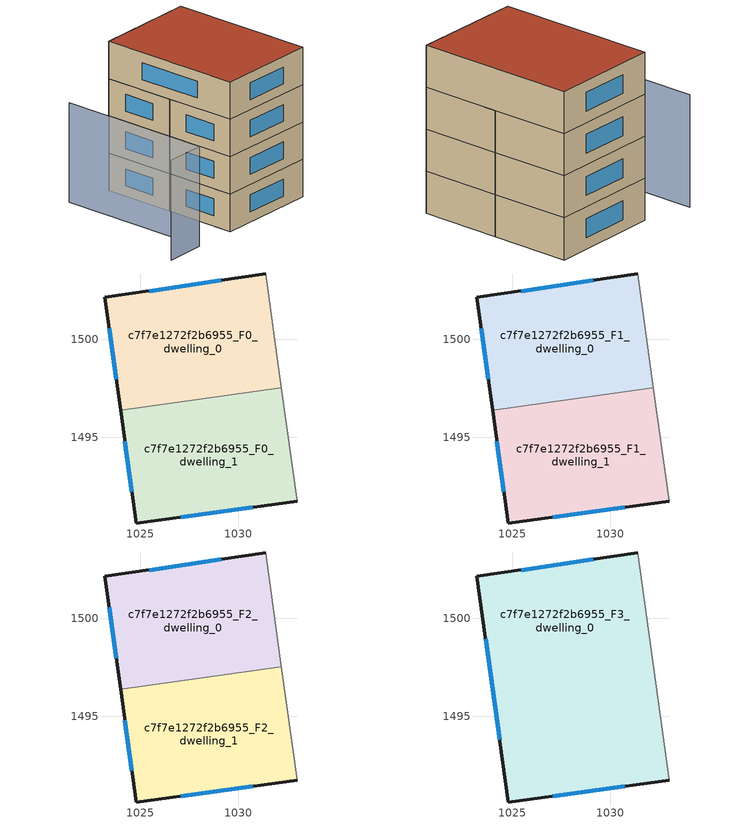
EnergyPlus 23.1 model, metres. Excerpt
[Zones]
c7f7e1272f2b6955_F0_dwelling_0
 floor ground (EU_floor_Construction): 1031.41,1503.33 1032.21,1497.52 1024.01,1496.39 1023.21,1502.13 z0
 wall outside (EU_wall_Construction): 1031.41,1503.33 1023.21,1502.13 1024.01,1496.39 z0:3
 wall adiabatic (EU_wall_Construction): 1032.21,1497.52 1031.41,1503.33 z0:3
 wall to c7f7e1272f2b6955_F0_dwelling_1 (EU_wall_Construction): 1024,1496.39 1032.21,1497.52 z0:3
 window (EU_Window_Construction): 1029.16,1503 1025.47,1502.46 / 1023.43,1500.55 1023.79,1497.97 z0.83:2.17
c7f7e1272f2b6955_F0_dwelling_1
 floor ground (EU_floor_Construction): 1032.21,1497.52 1033.01,1491.72 1024.81,1490.63 1024.01,1496.39 z0
 wall outside (EU_wall_Construction): 1024.01,1496.39 1024.81,1490.63 1033.01,1491.72 z0:3
 wall adiabatic (EU_wall_Construction): 1033.01,1491.72 1032.21,1497.52 z0:3
 window (EU_Window_Construction): 1027.06,1490.93 1030.75,1491.42 / 1024.23,1494.81 1024.59,1492.21 z0.83:2.17
c7f7e1272f2b6955_F1_dwelling_0
 floor to c7f7e1272f2b6955_F0_dwelling_0 (EU_floor_Construction): 1031.41,1503.33 1032.21,1497.52 1024,1496.39 1023.21,1502.13 z3
 wall outside (EU_wall_Construction): 1031.41,1503.33 1023.21,1502.13 1024.01,1496.39 z3:6
 wall adiabatic (EU_wall_Construction): 1032.21,1497.52 1031.41,1503.33 z3:6
 wall to c7f7e1272f2b6955_F1_dwelling_1 (EU_wall_Construction): 1024,1496.39 1032.21,1497.52 z3:6
 window (EU_Window_Construction): 1029.16,1503 1025.47,1502.46 / 1023.43,1500.55 1023.79,1497.97 z3.83:5.17
c7f7e1272f2b6955_F1_dwelling_1
 floor to c7f7e1272f2b6955_F0_dwelling_1 (EU_floor_Construction): 1032.21,1497.52 1033.01,1491.72 1024.81,1490.63 1024,1496.39 z3
 wall outside (EU_wall_Construction): 1024.01,1496.39 1024.81,1490.63 1033.01,1491.72 z3:6
 wall adiabatic (EU_wall_Construction): 1033.01,1491.72 1032.21,1497.52 z3:6
 window (EU_Window_Construction): 1027.06,1490.93 1030.75,1491.42 / 1024.23,1494.81 1024.59,1492.21 z3.83:5.17
c7f7e1272f2b6955_F2_dwelling_0
 floor to c7f7e1272f2b6955_F1_dwelling_0 (EU_floor_Construction): 1031.41,1503.33 1032.21,1497.52 1024,1496.39 1023.21,1502.13 z6
 wall outside (EU_wall_Construction): 1031.41,1503.33 1023.21,1502.13 1024.01,1496.39 z6:9
 wall adiabatic (EU_wall_Construction): 1032.21,1497.52 1031.41,1503.33 z6:9
 wall to c7f7e1272f2b6955_F2_dwelling_1 (EU_wall_Construction): 1024,1496.39 1032.21,1497.52 z6:9
 window (EU_Window_Construction): 1029.16,1503 1025.47,1502.46 / 1023.43,1500.55 1023.79,1497.97 z6.83:8.17
c7f7e1272f2b6955_F2_dwelling_1
 floor to c7f7e1272f2b6955_F1_dwelling_1 (EU_floor_Construction): 1032.21,1497.52 1033.01,1491.72 1024.81,1490.63 1024,1496.39 z6
 wall outside (EU_wall_Construction): 1024.01,1496.39 1024.81,1490.63 1033.01,1491.72 z6:9
 wall adiabatic (EU_wall_Construction): 1033.01,1491.72 1032.21,1497.52 z6:9
 window (EU_Window_Construction): 1027.06,1490.93 1030.75,1491.42 / 1024.23,1494.81 1024.59,1492.21 z6.83:8.17
c7f7e1272f2b6955_F3_dwelling_0
 floor to c7f7e1272f2b6955_F2_dwelling_0 (EU_floor_Construction): 1031.41,1503.33 1032.21,1497.52 1024.01,1496.39 1023.21,1502.13 z9
 floor to c7f7e1272f2b6955_F2_dwelling_1 (EU_floor_Construction): 1032.21,1497.52 1033.01,1491.72 1024.81,1490.63 1024.01,1496.39 z9
 wall outside (EU_wall_Construction): 1031.41,1503.33 1023.21,1502.13 1024.81,1490.63 1033.01,1491.72 z9:12
 wall adiabatic (EU_wall_Construction): 1033.01,1491.72 1031.41,1503.33 z9:12
 window (EU_Window_Construction): 1029.16,1503 1025.47,1502.46 / 1027.06,1490.93 1030.75,1491.42 / 1023.65,1498.97 1024.37,1493.79 z9.83:11.17
 roof outside (EU_roof_Construction): 1033.01,1491.72 1031.41,1503.33 1023.21,1502.13 1024.81,1490.63 z12
shading: 1019.6,1502.54 1021.31,1490.17 / 1021.31,1490.17 1018.1,1489.73 z0:8
[Building]
EU S2 Campaign: North Axis=0; Terrain=City; Solar Distribution=FullExterior
[Site:Location]
Lyon-Bron: Latitude=45.75; Longitude=5; Time Zone=1; Elevation=198
[SizingPeriod:WeatherFileDays]
AnnualSizingPeriod: Begin Month=1; Begin Day of Month=1; End Month=12; End Day of Month=31; Day of Week for Start Day=Monday; Use Weather File Daylight Saving Period=No; Use Weather File Rain and Snow Indicators=No
[MATERIAL]
EU_InternalMass_Material: Roughness=MediumRough; Thickness=0.1; Conductivity=1; Density=1800; Specific Heat=900; Thermal Absorptance=0.9; Solar Absorptance=0.7; Visible Absorptance=0.7
[MATERIAL:NOMASS] Roughness=MediumRough; Thermal Absorptance=0.9; Solar Absorptance=0.7; Visible Absorptance=0.7
Name | Thermal Resistance
EU_wall_NoMass | 0.87146
EU_roof_NoMass | 0.842276
EU_floor_NoMass | 0.496999
[WINDOWMATERIAL:SIMPLEGLAZINGSYSTEM]
EU_Window_SimpleGlazing: UFactor=2.2525; Solar Heat Gain Coefficient=0.76; Visible Transmittance=0.76
[CONSTRUCTION]
EU_wall_Construction: EU_wall_NoMass
EU_roof_Construction: EU_roof_NoMass
EU_floor_Construction: EU_floor_NoMass
EU_Window_Construction: EU_Window_SimpleGlazing
EU_InternalMass_Construction: EU_InternalMass_Material
[ZONE] Type=1; Multiplier=1; Ceiling Height=autocalculate; Floor Area=autocalculate; Part of Total Floor Area=Yes
Name | Volume
c7f7e1272f2b6955_F0_dwelling_0 | 145.016
c7f7e1272f2b6955_F1_dwelling_0; c7f7e1272f2b6955_F2_dwelling_0 | 145.015
c7f7e1272f2b6955_F3_dwelling_0 | 290.019
c7f7e1272f2b6955_F0_dwelling_1 | 145.01
c7f7e1272f2b6955_F1_dwelling_1; c7f7e1272f2b6955_F2_dwelling_1 | 145.011
[INTERNALMASS] Construction=EU_InternalMass_Construction
Name | Zone or ZoneList | Surface Area
c7f7e1272f2b6955_F0_dwelling_0_EU_InternalMass | c7f7e1272f2b6955_F0_dwelling_0 | 48.3384
c7f7e1272f2b6955_F0_dwelling_1_EU_InternalMass | c7f7e1272f2b6955_F0_dwelling_1 | 48.3369
c7f7e1272f2b6955_F1_dwelling_0_EU_InternalMass | c7f7e1272f2b6955_F1_dwelling_0 | 48.3384
c7f7e1272f2b6955_F1_dwelling_1_EU_InternalMass | c7f7e1272f2b6955_F1_dwelling_1 | 48.3369
c7f7e1272f2b6955_F2_dwelling_0_EU_InternalMass | c7f7e1272f2b6955_F2_dwelling_0 | 48.3384
c7f7e1272f2b6955_F2_dwelling_1_EU_InternalMass | c7f7e1272f2b6955_F2_dwelling_1 | 48.3369
c7f7e1272f2b6955_F3_dwelling_0_EU_InternalMass | c7f7e1272f2b6955_F3_dwelling_0 | 96.6728
[OTHEREQUIPMENT] Fuel Type=Electricity; Design Level Calculation Method=Watts/Area; Power per Zone Floor Area=1; Fraction Latent=0; Fraction Radiant=0; Fraction Lost=0; Carbon Dioxide Generation Rate=0; EndUse Subcategory=EU_Step8_InternalGains
Name | Zone or ZoneList or Space or SpaceList | Schedule
EU_Step8_InternalGain_c7f7e1272f2b6955_F0_dwelling_0_f000 | c7f7e1272f2b6955_F0_dwelling_0 | EU_Step8_GainSchedule_c7f7e1272f2b6955_F0_dwelling_0_f000
EU_Step8_InternalGain_c7f7e1272f2b6955_F0_dwelling_1_f000 | c7f7e1272f2b6955_F0_dwelling_1 | EU_Step8_GainSchedule_c7f7e1272f2b6955_F0_dwelling_1_f000
EU_Step8_InternalGain_c7f7e1272f2b6955_F1_dwelling_0_f000 | c7f7e1272f2b6955_F1_dwelling_0 | EU_Step8_GainSchedule_c7f7e1272f2b6955_F1_dwelling_0_f000
EU_Step8_InternalGain_c7f7e1272f2b6955_F1_dwelling_1_f000 | c7f7e1272f2b6955_F1_dwelling_1 | EU_Step8_GainSchedule_c7f7e1272f2b6955_F1_dwelling_1_f000
EU_Step8_InternalGain_c7f7e1272f2b6955_F2_dwelling_0_f000 | c7f7e1272f2b6955_F2_dwelling_0 | EU_Step8_GainSchedule_c7f7e1272f2b6955_F2_dwelling_0_f000
EU_Step8_InternalGain_c7f7e1272f2b6955_F2_dwelling_1_f000 | c7f7e1272f2b6955_F2_dwelling_1 | EU_Step8_GainSchedule_c7f7e1272f2b6955_F2_dwelling_1_f000
EU_Step8_InternalGain_c7f7e1272f2b6955_F3_dwelling_0_f000 | c7f7e1272f2b6955_F3_dwelling_0 | EU_Step8_GainSchedule_c7f7e1272f2b6955_F3_dwelling_0_f000
[ZONEVENTILATION:DESIGNFLOWRATE] Schedule=EU_AlwaysOn; Design Flow Rate Calculation Method=AirChanges/Hour; Air Changes per Hour=0.425; Ventilation Type=Natural; Fan Pressure Rise=0; Fan Total Efficiency=1; Constant Term Coefficient=1; Temperature Term Coefficient=0; Velocity Term Coefficient=0; Velocity Squared Term Coefficient=0; Minimum Indoor Temperature=-100; Maximum Indoor Temperature=100; Delta Temperature=-100; Minimum Outdoor Temperature=-100; Maximum Outdoor Temperature=100; Maximum Wind Speed=40
Name | Zone or ZoneList or Space or SpaceList
EU_ConstantAir_c7f7e1272f2b6955_F0_dwelling_0 | c7f7e1272f2b6955_F0_dwelling_0
EU_ConstantAir_c7f7e1272f2b6955_F0_dwelling_1 | c7f7e1272f2b6955_F0_dwelling_1
EU_ConstantAir_c7f7e1272f2b6955_F1_dwelling_0 | c7f7e1272f2b6955_F1_dwelling_0
EU_ConstantAir_c7f7e1272f2b6955_F1_dwelling_1 | c7f7e1272f2b6955_F1_dwelling_1
EU_ConstantAir_c7f7e1272f2b6955_F2_dwelling_0 | c7f7e1272f2b6955_F2_dwelling_0
EU_ConstantAir_c7f7e1272f2b6955_F2_dwelling_1 | c7f7e1272f2b6955_F2_dwelling_1
EU_ConstantAir_c7f7e1272f2b6955_F3_dwelling_0 | c7f7e1272f2b6955_F3_dwelling_0
[HVACTEMPLATE:THERMOSTAT] Constant Heating Setpoint=20; Constant Cooling Setpoint=50
EU_HeatOnly_c7f7e1272f2b6955_F0_dwelling_0; EU_HeatOnly_c7f7e1272f2b6955_F0_dwelling_1; EU_HeatOnly_c7f7e1272f2b6955_F1_dwelling_0; EU_HeatOnly_c7f7e1272f2b6955_F1_dwelling_1; EU_HeatOnly_c7f7e1272f2b6955_F2_dwelling_0; EU_HeatOnly_c7f7e1272f2b6955_F2_dwelling_1; EU_HeatOnly_c7f7e1272f2b6955_F3_dwelling_0
[HVACTEMPLATE:ZONE:IDEALLOADSAIRSYSTEM] System Availability Schedule=EU_AlwaysOn; Maximum Heating Supply Air Temperature=50; Minimum Cooling Supply Air Temperature=13; Maximum Heating Supply Air Humidity Ratio=0.0156; Minimum Cooling Supply Air Humidity Ratio=0.0077; Heating Limit=NoLimit; Cooling Limit=NoLimit; Heating Availability Schedule=EU_AlwaysOn; Cooling Availability Schedule=EU_CoolingOff; Dehumidification Control Type=ConstantSensibleHeatRatio; Cooling Sensible Heat Ratio=0.7; Dehumidification Setpoint=60; Humidification Control Type=None; Humidification Setpoint=30; Outdoor Air Method=None; Outdoor Air Flow Rate per Person=0.00944; Outdoor Air Flow Rate per Zone Floor Area=0; Outdoor Air Flow Rate per Zone=0; Demand Controlled Ventilation Type=None; Outdoor Air Economizer Type=NoEconomizer; Heat Recovery Type=None; Sensible Heat Recovery Effectiveness=0.7; Latent Heat Recovery Effectiveness=0.65
Name | Template Thermostat
c7f7e1272f2b6955_F0_dwelling_0 | EU_HeatOnly_c7f7e1272f2b6955_F0_dwelling_0
c7f7e1272f2b6955_F0_dwelling_1 | EU_HeatOnly_c7f7e1272f2b6955_F0_dwelling_1
c7f7e1272f2b6955_F1_dwelling_0 | EU_HeatOnly_c7f7e1272f2b6955_F1_dwelling_0
c7f7e1272f2b6955_F1_dwelling_1 | EU_HeatOnly_c7f7e1272f2b6955_F1_dwelling_1
c7f7e1272f2b6955_F2_dwelling_0 | EU_HeatOnly_c7f7e1272f2b6955_F2_dwelling_0
c7f7e1272f2b6955_F2_dwelling_1 | EU_HeatOnly_c7f7e1272f2b6955_F2_dwelling_1
c7f7e1272f2b6955_F3_dwelling_0 | EU_HeatOnly_c7f7e1272f2b6955_F3_dwelling_0
[SIZING:ZONE] Zone Cooling Design Supply Air Temperature Input Method=SupplyAirTemperature; Zone Cooling Design Supply Air Temperature=13; Zone Heating Design Supply Air Temperature Input Method=SupplyAirTemperature; Zone Heating Design Supply Air Temperature=50; Zone Cooling Design Supply Air Humidity Ratio=0.008; Zone Heating Design Supply Air Humidity Ratio=0.008; Cooling Design Air Flow Method=DesignDay; Cooling Design Air Flow Rate=0; Cooling Minimum Air Flow per Zone Floor Area=0.000762; Cooling Minimum Air Flow=0; Cooling Minimum Air Flow Fraction=0.2; Heating Design Air Flow Method=DesignDay; Heating Design Air Flow Rate=0; Heating Maximum Air Flow per Zone Floor Area=0.002032; Heating Maximum Air Flow=0.141576; Heating Maximum Air Flow Fraction=0.3; Account for Dedicated Outdoor Air System=No; Dedicated Outdoor Air System Control Strategy=NeutralSupplyAir; Dedicated Outdoor Air Low Setpoint Temperature for Design=autosize; Dedicated Outdoor Air High Setpoint Temperature for Design=autosize; Zone Load Sizing Method=Sensible Load Only No Latent Load; Zone Latent Cooling Design Supply Air Humidity Ratio Input Method=HumidityRatioDifference; Zone Cooling Design Supply Air Humidity Ratio Difference=0.005; Zone Latent Heating Design Supply Air Humidity Ratio Input Method=HumidityRatioDifference; Zone Humidification Design Supply Air Humidity Ratio Difference=0.005
c7f7e1272f2b6955_F0_dwelling_0; c7f7e1272f2b6955_F0_dwelling_1; c7f7e1272f2b6955_F1_dwelling_0; c7f7e1272f2b6955_F1_dwelling_1; c7f7e1272f2b6955_F2_dwelling_0; c7f7e1272f2b6955_F2_dwelling_1; c7f7e1272f2b6955_F3_dwelling_0
[SCHEDULE:CONSTANT]
Name | Hourly Value
EU_AlwaysOn | 1
EU_CoolingOff | 0
[SCHEDULE:FILE] Column Number=1; Rows to Skip at Top=0; Number of Hours of Data=8760; Column Separator=Comma; Interpolate to Timestep=No; Minutes per Item=60; Adjust Schedule for Daylight Savings=Yes
Name | File
EU_Step8_GainSchedule_c7f7e1272f2b6955_F0_dwelling_0_f000 | ../../schedules/c7f7e1272f2b6955/c7f7e1272f2b6955_F0_dwelling_0_f000_gain.csv
EU_Step8_GainSchedule_c7f7e1272f2b6955_F0_dwelling_1_f000 | ../../schedules/c7f7e1272f2b6955/c7f7e1272f2b6955_F0_dwelling_1_f000_gain.csv
EU_Step8_GainSchedule_c7f7e1272f2b6955_F1_dwelling_0_f000 | ../../schedules/c7f7e1272f2b6955/c7f7e1272f2b6955_F1_dwelling_0_f000_gain.csv
EU_Step8_GainSchedule_c7f7e1272f2b6955_F1_dwelling_1_f000 | ../../schedules/c7f7e1272f2b6955/c7f7e1272f2b6955_F1_dwelling_1_f000_gain.csv
EU_Step8_GainSchedule_c7f7e1272f2b6955_F2_dwelling_0_f000 | ../../schedules/c7f7e1272f2b6955/c7f7e1272f2b6955_F2_dwelling_0_f000_gain.csv
EU_Step8_GainSchedule_c7f7e1272f2b6955_F2_dwelling_1_f000 | ../../schedules/c7f7e1272f2b6955/c7f7e1272f2b6955_F2_dwelling_1_f000_gain.csv
EU_Step8_GainSchedule_c7f7e1272f2b6955_F3_dwelling_0_f000 | ../../schedules/c7f7e1272f2b6955/c7f7e1272f2b6955_F3_dwelling_0_f000_gain.csv
